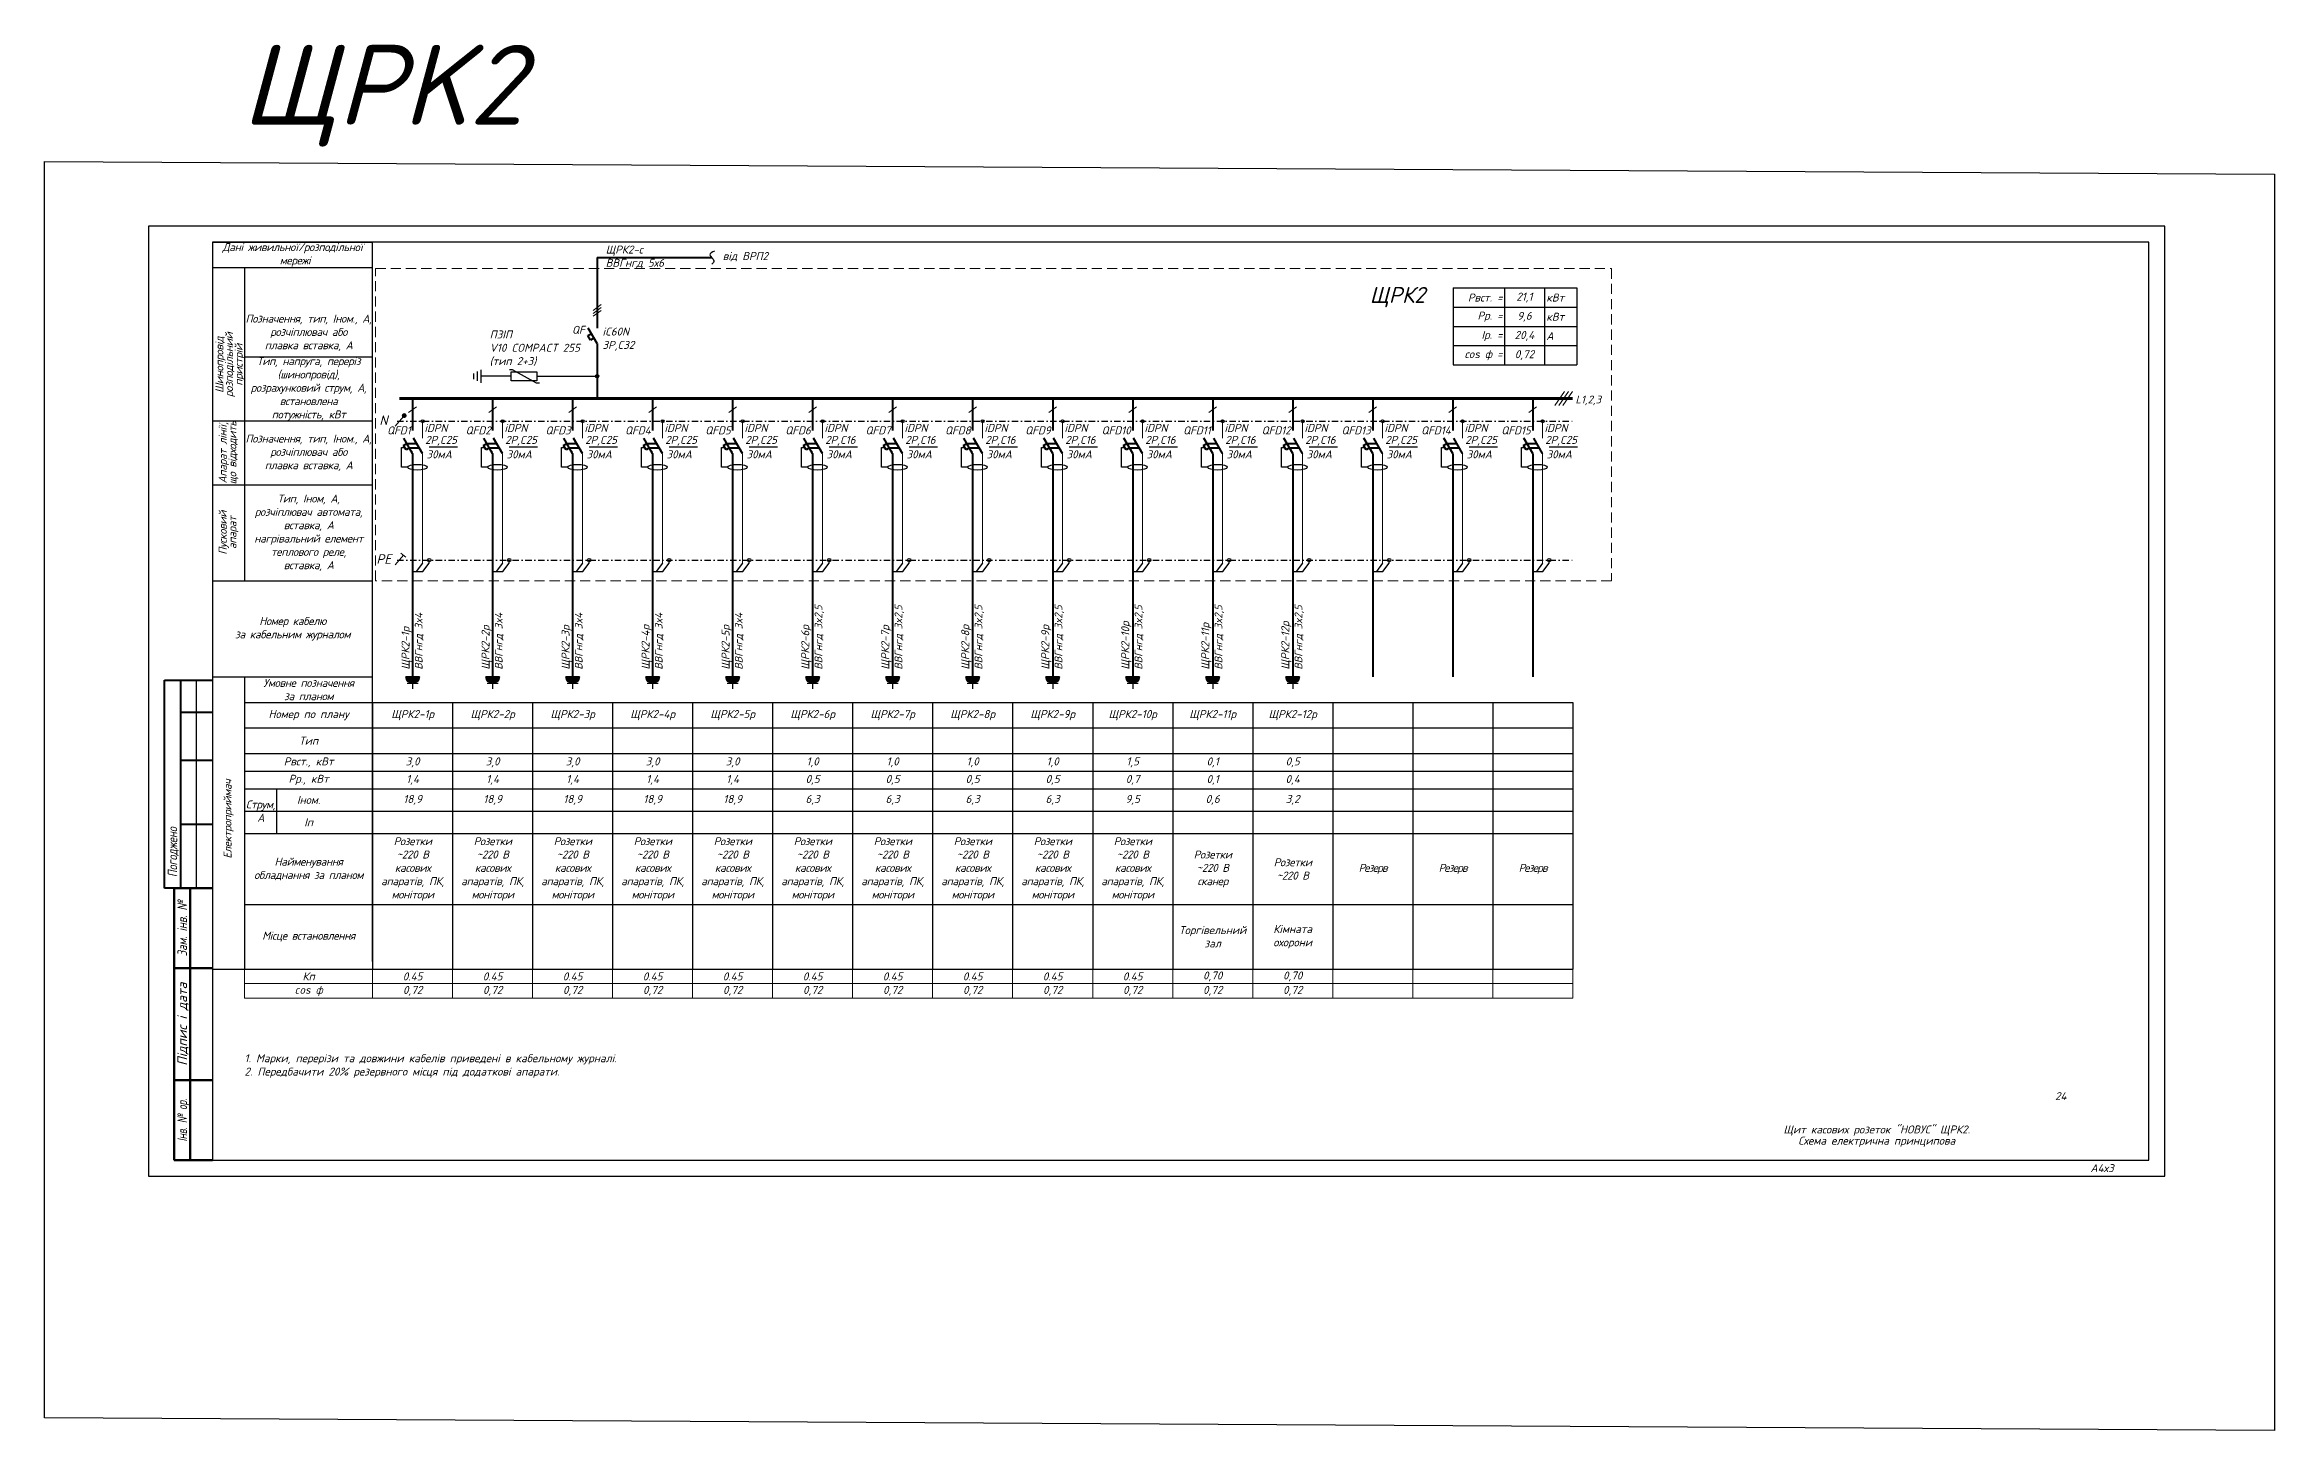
# Model space of a CAD drawing. Header units: millimetres. Extents: x -122434 to 1506205, y -201405 to 386015.
# Drawn here: x 700160 to 769837, y -3560 to 39762 of the extents above; entities that cross this region are included whole.
import ezdxf
from ezdxf.enums import TextEntityAlignment as Align

# ---------------------------------------------------------------- set-up
doc = ezdxf.new("R2010")
doc.units = ezdxf.units.MM
doc.linetypes.add('DASHDOTX2', pattern=[2, 1, -0.5, 0, -0.5])
doc.linetypes.add('DASHED', pattern=[9.525, 6.35, -3.175])
doc.layers.get('Defpoints').update_dxf_attribs({"color": 4})
doc.layers.add('Рамка внешняя', color=4, linetype='Continuous', lineweight=30, plot=False)
doc.layers.add('Схема', color=7, linetype='Continuous')
doc.styles.add('GOST 2.304', font='isocpeui.ttf')
doc.styles.add('ICO', font='isocpeui.ttf')
doc.styles.add('ГОСТ 2.304', font='isocpeui.ttf')
doc.styles.add('СГЕНЕРИР_СТИЛЬ_7', font='isocpeui.ttf')

# ---------------------------------------------------------------- blocks, each defined once
blk = doc.blocks.new('*T12')
at = {"color": 0, "linetype": 'ByBlock', "lineweight": -2, "transparency": 16777216}
for p, q in [((0, 0), (41500, 0)), ((0, 0), (0, -8340)), ((4000, 0), (4000, -8340)), ((6500, 0), (6500, -8340)), ((9000, 0), (9000, -8340)), ((11500, 0), (11500, -8340)), ((14000, 0), (14000, -8340)), ((16500, 0), (16500, -8340)), ((19000, 0), (19000, -8340)), ((21500, 0), (21500, -8340)), ((24000, 0), (24000, -8340)), ((26500, 0), (26500, -8340)), ((29000, 0), (29000, -8340)), ((31500, 0), (31500, -8340)), ((34000, 0), (34000, -8340)), ((36500, 0), (36500, -8340)), ((39000, 0), (39000, -8340)), ((41500, 0), (41500, -8340)), ((0, -800), (41500, -800)), ((0, -1600), (41500, -1600)), ((0, -2150), (41500, -2150)), ((0, -2700), (41500, -2700)), ((0, -3400), (41500, -3400)), ((0, -4100), (41500, -4100)), ((0, -6315), (41500, -6315)), ((0, -8340), (41500, -8340))]:
    blk.add_line(p, q, dxfattribs=at)
at = {"layer": 'Defpoints', "color": 8, "linetype": 'ByBlock', "lineweight": 0, "transparency": 16777216}
for p, q in [((0, -8340), (0, -9247)), ((4000, -8340), (4000, -9247)), ((6500, -8340), (6500, -9247)), ((9000, -8340), (9000, -9247)), ((11500, -8340), (11500, -9247)), ((14000, -8340), (14000, -9247)), ((16500, -8340), (16500, -9247)), ((19000, -8340), (19000, -9247)), ((21500, -8340), (21500, -9247)), ((24000, -8340), (24000, -9247)), ((26500, -8340), (26500, -9247)), ((29000, -8340), (29000, -9247)), ((31500, -8340), (31500, -9247)), ((34000, -8340), (34000, -9247)), ((36500, -8340), (36500, -9247)), ((39000, -8340), (39000, -9247)), ((41500, -8340), (41500, -9247)), ((0, -8794), (41500, -8794)), ((0, -9247), (41500, -9247))]:
    blk.add_line(p, q, dxfattribs=at)
at = {"color": 0, "transparency": 16777216, "char_height": 250, "attachment_point": 5, "style": 'ГОСТ 2.304'}
for s, insert, width in [('Номер по плану', (2000, -400), 3880), ('ЩРК2-1р', (5250, -400), 2380), ('ЩРК2-2р', (7750, -400), 2380), ('ЩРК2-3р', (10250, -400), 2380), ('ЩРК2-4р', (12750, -400), 2380), ('ЩРК2-5р', (15250, -400), 2380), ('ЩРК2-6р', (17750, -400), 2380), ('ЩРК2-7р', (20250, -400), 2380), ('ЩРК2-8р', (22750, -400), 2380), ('ЩРК2-9р', (25250, -400), 2380), ('ЩРК2-10р', (27750, -400), 2380), ('ЩРК2-11р', (30250, -400), 2380), ('ЩРК2-12р', (32750, -400), 2380), ('Тип', (2000, -1200), 3880), ('Рвст., кВт', (2000, -1875), 3880), ('3,0', (5250, -1875), 2380), ('3,0', (7750, -1875), 2380), ('3,0', (10250, -1875), 2380), ('3,0', (12750, -1875), 2380), ('3,0', (15250, -1875), 2380), ('1,0', (17750, -1875), 2380), ('1,0', (20250, -1875), 2380), ('1,0', (22750, -1875), 2380), ('1,0', (25250, -1875), 2380), ('1,5', (27750, -1875), 2380), ('0,1', (30250, -1875), 2380), ('0,5', (32750, -1875), 2380), ('Рр., кВт', (2000, -2425), 3880), ('1,4', (5250, -2425), 2380), ('1,4', (7750, -2425), 2380), ('1,4', (10250, -2425), 2380), ('1,4', (12750, -2425), 2380), ('1,4', (15250, -2425), 2380), ('0,5', (17750, -2425), 2380), ('0,5', (20250, -2425), 2380), ('0,5', (22750, -2425), 2380), ('0,5', (25250, -2425), 2380), ('0,7', (27750, -2425), 2380), ('Іном.', (2000, -3050), 3880), ('18,9', (5250, -3050), 2380), ('18,9', (7750, -3050), 2380), ('18,9', (10250, -3050), 2380), ('18,9', (12750, -3050), 2380), ('18,9', (15250, -3050), 2380), ('6,3', (17750, -3050), 2380), ('6,3', (20250, -3050), 2380), ('6,3', (22750, -3050), 2380), ('6,3', (25250, -3050), 2380), ('9,5', (27750, -3050), 2380), ('0,6', (30250, -3050), 2380), ('3,2', (32750, -3050), 2380), ('Іп', (2000, -3750), 3880), ('{\\T0.95;\\C7;Найменування обладнання за планом}', (2000, -5208), 3880), ('{\\T0.95;\\C7;Розетки \\P~220 В\\Pкасових апаратів, ПК, монітори}', (5250, -5208), 2380), ('{\\T0.95;\\C7;Розетки \\P~220 В\\Pкасових апаратів, ПК, монітори}', (7750, -5208), 2380), ('{\\T0.95;\\C7;Розетки \\P~220 В\\Pкасових апаратів, ПК, монітори}', (10250, -5208), 2380), ('{\\T0.95;\\C7;Розетки \\P~220 В\\Pкасових апаратів, ПК, монітори}', (12750, -5208), 2380), ('{\\T0.95;\\C7;Розетки \\P~220 В\\Pкасових апаратів, ПК, монітори}', (15250, -5208), 2380), ('{\\T0.95;\\C7;Розетки \\P~220 В\\Pкасових апаратів, ПК, монітори}', (17750, -5208), 2380), ('{\\T0.95;\\C7;Розетки \\P~220 В\\Pкасових апаратів, ПК, монітори}', (20250, -5208), 2380), ('{\\T0.95;\\C7;Розетки \\P~220 В\\Pкасових апаратів, ПК, монітори}', (22750, -5208), 2380), ('{\\T0.95;\\C7;Розетки \\P~220 В\\Pкасових апаратів, ПК, монітори}', (25250, -5208), 2380), ('{\\T0.95;\\C7;Розетки \\P~220 В\\Pкасових апаратів, ПК, монітори}', (27750, -5208), 2380), ('{\\T0.95;\\C7;Розетки \\P~220 В\\Pсканер}', (30250, -5208), 2380), ('{\\T0.95;\\C7;Розетки \\P~220 В}', (32750, -5208), 2380), ('{\\T0.85;\\C7;Резерв}', (35250, -5208), 2380), ('{\\T0.85;\\C7;Резерв}', (37750, -5208), 2380), ('{\\T0.85;\\C7;Резерв}', (40250, -5208), 2380), ('Кімната охорони', (32750, -7328), 2380), ('{\\T0.95;\\C7;Місце встановлення}', (2000, -7328), 3880), ('Торгівельний зал', (30250, -7328), 2380)]:
    blk.add_mtext(s, dxfattribs=dict(at, insert=insert, width=width))
at = {"color": 7, "true_color": 0xffffff, "transparency": 16777216, "char_height": 250, "attachment_point": 5, "style": 'ГОСТ 2.304'}
for s, insert, width in [('0,1', (30250, -2425), 2380), ('0,4', (32750, -2425), 2380), ('cos ф', (2000, -9020), 3880), ('Кп', (2000, -8567), 3880), ('0.45', (5250, -8567), 2380), ('0,72', (5250, -9020), 2380), ('0.45', (7750, -8567), 2380), ('0,72', (7750, -9020), 2380), ('0.45', (10250, -8567), 2380), ('0,72', (10250, -9020), 2380), ('0.45', (12750, -8567), 2380), ('0,72', (12750, -9020), 2380), ('0.45', (15250, -8567), 2380), ('0,72', (15250, -9020), 2380), ('0.45', (17750, -8567), 2380), ('0,72', (17750, -9020), 2380), ('0.45', (20250, -8567), 2380), ('0,72', (20250, -9020), 2380), ('0.45', (22750, -8567), 2380), ('0,72', (22750, -9020), 2380), ('0.45', (25250, -8567), 2380), ('0,72', (25250, -9020), 2380), ('0.45', (27750, -8567), 2380), ('0,72', (27750, -9020), 2380), ('0,70', (30250, -8567), 2380), ('0,72', (30250, -9020), 2380), ('0,70', (32750, -8567), 2380), ('0,72', (32750, -9020), 2380)]:
    blk.add_mtext(s, dxfattribs=dict(at, insert=insert, width=width))
blk = doc.blocks.new('*T13')
at = {"color": 0, "linetype": 'ByBlock', "lineweight": -2, "transparency": 16777216}
for p, q in [((0, 0), (3860, 0)), ((0, 0), (0, -2400)), ((1600, 0), (1600, -2400)), ((2850, 0), (2850, -2400)), ((3860, 0), (3860, -2400)), ((0, -600), (3860, -600)), ((0, -1200), (3860, -1200)), ((0, -1800), (3860, -1800)), ((0, -2400), (3860, -2400))]:
    blk.add_line(p, q, dxfattribs=at)
at = {"color": 0, "transparency": 16777216, "char_height": 250, "style": 'ГОСТ 2.304'}
for s, insert, width, attachment_point in [('Рвст. =', (1540, -300), 1480, 6), ('21,1', (2225, -300), 1130, 5), ('кВт', (2910, -300), 890, 4), ('Рр. =', (1540, -900), 1480, 6), ('Ір. =', (1540, -1500), 1480, 6), ('20,4', (2225, -1500), 1130, 5), ('9,6', (2225, -900), 1130, 5), ('А', (2910, -1500), 890, 4), ('кВт', (2910, -900), 890, 4), ('сos ф =', (1540, -2100), 1480, 6), ('0,72', (2225, -2100), 1130, 5)]:
    blk.add_mtext(s, dxfattribs=dict(at, insert=insert, width=width, attachment_point=attachment_point))
blk = doc.blocks.new('*U159')
at = {"color": 0, "lineweight": 40}
for p, q in [((0, 0), (0, -1005)), ((0, -1720), (-280, -1240)), ((311, -1720), (31, -1240)), ((-284, -1468), (-180, -1408)), ((-204, -1607), (-284, -1468)), ((-100, -1547), (-204, -1607)), ((-181, -1409), (130, -1409)), ((-100, -1547), (210, -1547))]:
    blk.add_line(p, q, dxfattribs=at)
at = {"color": 0, "lineweight": 13}
blk.add_line((-124, -441), (124, -256), dxfattribs=at)
at = {"color": 0, "lineweight": 9}
for p, q in [((311, -711), (311, -1240)), ((311, -2461), (311, -1720)), ((311, -2941), (311, -2461)), ((311, -5151), (311, -2941))]:
    blk.add_line(p, q, dxfattribs=at)
at = {"lineweight": 40}
for p, q in [((0, -1720), (0, -2226)), ((0, -2226), (0, -2941)), ((0, -2941), (0, -4529))]:
    blk.add_line(p, q, dxfattribs=at)
blk.add_line((516, -1512), (1402, -1512))
at = {"color": 0}
blk.add_lwpolyline([(-151, -2149), (-346, -2149), (-346, -1537), (-244, -1537)], dxfattribs=at)
blk.add_circle((311, -711), 46.3, dxfattribs=at)
blk.add_ellipse((153, -2149), major_axis=(-304, 0), ratio=0.29336, dxfattribs=at)
at = {"color": 0, "lineweight": 40}
blk.add_point((-37, -1659), dxfattribs=at)
at = {"style": 'ГОСТ 2.304'}
blk.add_attdef('QF', text='', height=250, dxfattribs=at).set_placement((-61, -997), align=Align.MIDDLE_RIGHT)
at = {"lineweight": 50, "style": 'ГОСТ 2.304'}
for tag, p in [('CURRENT', (391, -1419)), ('ТYPE', (369, -1046)), ('D_CURRENT', (432, -1871))]:
    blk.add_attdef(tag, p, '', height=250, dxfattribs=at)
blk = doc.blocks.new('*U4')
h = blk.add_hatch(color=256)
h.dxf.hatch_style = 1
h.paths.add_polyline_path([(175, 0, 1), (-175, 0)])
at = {"color": 0, "linetype": 'Continuous', "lineweight": 30}
for p, q in [((175, 0), (-175, 0)), ((140, 175), (-140, 175)), ((0, 175), (0, 315)), ((0, 175), (0, 315)), ((0, 175), (0, 315))]:
    blk.add_line(p, q, dxfattribs=at)
blk.add_arc((0, 0), 175, 0, 180, dxfattribs=at)
blk = doc.blocks.new('Рамка А4х3')
at = {"lineweight": 40}
for p, q in [((4.94, 90), (4.94, 155)), ((4.94, 155), (19.94, 155)), ((9.94, 155), (9.94, 90)), ((9.94, 145), (19.94, 145)), ((9.94, 130), (19.94, 130)), ((9.94, 110), (19.94, 110)), ((19.94, 90), (4.94, 90))]:
    blk.add_line(p, q, dxfattribs=at)
at = {"lineweight": 25}
blk.add_line((14.94, 90), (14.94, 155), dxfattribs=at)
at = {"linetype": 'Continuous', "lineweight": 60}
for p, q in [((8, 5), (8, 90)), ((8, 90), (20, 90)), ((8, 90), (20, 90)), ((13, 5), (13, 90)), ((8, 65), (20, 65)), ((8, 30), (20, 30)), ((20, 5), (8, 5))]:
    blk.add_line(p, q, dxfattribs=at)
at = {"lineweight": 30, "ltscale": 100}
blk.add_lwpolyline([(20, 5), (625, 5), (625, 292), (20, 292)], close=True, dxfattribs=at)
at = {"layer": 'Рамка внешняя', "ltscale": 100}
blk.add_lwpolyline([(0, 0), (630, 0), (630, 297), (0, 297)], close=True, dxfattribs=at)
at = {"linetype": 'Continuous', "lineweight": 25, "style": 'СГЕНЕРИР_СТИЛЬ_7'}
for s, width, p in [('Погоджено', 0.8, (7.44, 101.27)), ('Зам. інв. №', 0.8, (10.5, 77.5)), ('Інв. № ор.', 0.7, (10.5, 17.5))]:
    blk.add_text(s, height=3, rotation=90, dxfattribs=dict(at, width=width)).set_placement(p, align=Align.MIDDLE_CENTER)
blk.add_text('Підпис і дата', height=3, rotation=90, dxfattribs=at).set_placement((10.5, 47.5), align=Align.MIDDLE_CENTER)
at = {"layer": 'Схема', "linetype": 'Continuous', "style": 'ГОСТ 2.304'}
blk.add_text('А4х3', height=2.5, dxfattribs=at).set_placement((606.77, 1.24))

msp = doc.modelspace()

# ---------------------------------------------------------------- linework, layer by layer
at = {"ltscale": 200}
msp.add_line((705410, 33589), (710410, 33589), dxfattribs=at)
at = {"color": 7, "ltscale": 200}
for p, q in [((705410, 33589), (705410, 10859)), ((710410, 11100), (710410, 33589)), ((705410, 32789), (710410, 32789)), ((706410, 32789), (706410, 28000)), ((706410, 30000), (710410, 30000)), ((705410, 28000), (710410, 28000)), ((706410, 28000), (706410, 26000)), ((705410, 26000), (710410, 26000)), ((706410, 26000), (706410, 23000)), ((705410, 23000), (710410, 23000)), ((705410, 20000), (710410, 20000)), ((706410, 20000), (706410, 11100)), ((706410, 19200), (710410, 19200)), ((706410, 18400), (710410, 18400)), ((706410, 17600), (710410, 17600)), ((706410, 16500), (710410, 16500)), ((707410, 16500), (707410, 15100)), ((707410, 15800), (710410, 15800)), ((706410, 15100), (710410, 15100)), ((705410, 10859), (706410, 10859))]:
    msp.add_line(p, q, dxfattribs=at)
at = {"lineweight": 40, "ltscale": 200}
for p, q in [((717423, 33110), (721002, 33110)), ((717423, 33110), (717423, 30893)), ((711660, 24170), (711660, 20000)), ((714160, 24170), (714160, 20000)), ((716660, 24170), (716660, 20000)), ((719160, 24170), (719160, 20000)), ((721660, 24170), (721660, 20000)), ((724160, 24170), (724160, 20000)), ((726660, 24170), (726660, 20000)), ((729160, 24170), (729160, 20000)), ((731660, 24170), (731660, 20000)), ((734160, 24170), (734160, 20000)), ((736660, 24170), (736660, 20000)), ((739160, 24170), (739160, 20000)), ((741660, 24170), (741660, 20000)), ((744160, 24170), (744160, 20000)), ((746660, 24170), (746660, 20000))]:
    msp.add_line(p, q, dxfattribs=at)
at = {"color": 0, "lineweight": 13, "ltscale": 200}
for p, q in [((717298, 31451), (717547, 31637)), ((717298, 31360), (717547, 31545)), ((717298, 31268), (717547, 31453))]:
    msp.add_line(p, q, dxfattribs=at)
at = {"color": 0, "lineweight": 40, "ltscale": 200}
for p, q in [((717139, 30665), (717243, 30725)), ((717219, 30526), (717139, 30665)), ((717423, 30413), (717143, 30893)), ((717323, 30586), (717219, 30526)), ((717423, 30413), (717423, 28699))]:
    msp.add_line(p, q, dxfattribs=at)
at = {"color": 7, "lineweight": 30, "ltscale": 300}
for p, q in [((714742, 29392, 0), (713798, 29392, 0)), ((714781, 29594, 0), (714692, 29594, 0)), ((715531, 29179, 0), (714781, 29594, 0)), ((715542, 29392, 0), (717423, 29392, 0)), ((715620, 29179, 0), (715531, 29179, 0))]:
    msp.add_line(p, q, dxfattribs=at)
at = {"lineweight": 15, "ltscale": 200}
for p, q in [((747656, 28917), (747351, 28480)), ((747780, 28917), (747475, 28480)), ((747905, 28917), (747599, 28480))]:
    msp.add_line(p, q, dxfattribs=at)
at = {"color": 0, "linetype": 'DASHDOTX2', "ltscale": 200}
for p, q in [((711179, 27988), (747910, 27988)), ((711179, 23648), (747910, 23648))]:
    msp.add_line(p, q, dxfattribs=at)
at = {"color": 0, "ltscale": 200}
for p, q in [((711651, 23288), (711975, 23288)), ((711971, 23548), (711774, 23288)), ((711975, 23288), (712177, 23548)), ((712177, 23548), (712177, 23648)), ((714151, 23288), (714475, 23288)), ((714471, 23548), (714274, 23288)), ((714475, 23288), (714677, 23548)), ((714677, 23548), (714677, 23648)), ((716651, 23288), (716975, 23288)), ((716971, 23548), (716774, 23288)), ((716975, 23288), (717177, 23548)), ((717177, 23548), (717177, 23648)), ((719151, 23288), (719475, 23288)), ((719471, 23548), (719274, 23288)), ((719475, 23288), (719677, 23548)), ((719677, 23548), (719677, 23648)), ((721651, 23288), (721975, 23288)), ((721971, 23548), (721774, 23288)), ((721975, 23288), (722177, 23548)), ((722177, 23548), (722177, 23648)), ((724151, 23288), (724475, 23288)), ((724471, 23548), (724274, 23288)), ((724475, 23288), (724677, 23548)), ((724677, 23548), (724677, 23648)), ((726651, 23288), (726975, 23288)), ((726971, 23548), (726774, 23288)), ((726975, 23288), (727177, 23548)), ((727177, 23548), (727177, 23648)), ((729151, 23288), (729475, 23288)), ((729471, 23548), (729274, 23288)), ((729475, 23288), (729677, 23548)), ((729677, 23548), (729677, 23648)), ((731651, 23288), (731975, 23288)), ((731971, 23548), (731774, 23288)), ((731975, 23288), (732177, 23548)), ((732177, 23548), (732177, 23648)), ((734151, 23288), (734475, 23288)), ((734471, 23548), (734274, 23288)), ((734475, 23288), (734677, 23548)), ((734677, 23548), (734677, 23648)), ((736651, 23288), (736975, 23288)), ((736971, 23548), (736774, 23288)), ((736975, 23288), (737177, 23548)), ((737177, 23548), (737177, 23648)), ((739151, 23288), (739475, 23288)), ((739471, 23548), (739274, 23288)), ((739475, 23288), (739677, 23548)), ((739677, 23548), (739677, 23648)), ((741651, 23288), (741975, 23288)), ((741971, 23548), (741774, 23288)), ((741975, 23288), (742177, 23548)), ((742177, 23548), (742177, 23648)), ((744151, 23288), (744475, 23288)), ((744471, 23548), (744274, 23288)), ((744475, 23288), (744677, 23548)), ((744677, 23548), (744677, 23648)), ((746651, 23288), (746975, 23288)), ((746971, 23548), (746774, 23288)), ((746975, 23288), (747177, 23548)), ((747177, 23548), (747177, 23648))]:
    msp.add_line(p, q, dxfattribs=at)
at = {"color": 3}
msp.add_lwpolyline([(700160, 36104), (769837, 35709), (769837, -3560), (700160, -3165)], close=True, dxfattribs=at)
at = {"linetype": 'DASHED', "lineweight": 18, "ltscale": 50}
msp.add_lwpolyline([(710500, 32759), (749120, 32759), (749120, 23000), (710500, 23000)], close=True, dxfattribs=at)
at = {"color": 7, "lineweight": 30, "ltscale": 100, "elevation": 0}
for points in [[(713572, 29303), (713572, 29481)], [(713685, 29246), (713685, 29538)], [(713798, 29189), (713798, 29596)]]:
    msp.add_lwpolyline(points, dxfattribs=at)
msp.add_lwpolyline([(714742, 29255), (714742, 29529), (715542, 29529), (715542, 29255)], close=True, dxfattribs=at)
at = {"color": 0, "lineweight": 40, "ltscale": 50, "const_width": 100}
msp.add_lwpolyline([(711241, 28699), (747910, 28699)], dxfattribs=at)
at = {"lineweight": 20, "ltscale": 50}
for points in [[(711370, 28138), (711114, 27838)], [(711370, 23799), (711114, 23499)], [(711367, 23802), (711448, 23739), (711293, 23860)]]:
    msp.add_lwpolyline(points, dxfattribs=at)
at = {"lineweight": 9, "ltscale": 50, "const_width": 75}
msp.add_lwpolyline([(711359, 28165, 1), (711434, 28165, 1)], format="xyb", close=True, dxfattribs=at)
at = {"color": 0}
for centre in [(717423, 29392, 0), (712177, 23648), (714677, 23648), (717177, 23648), (719677, 23648), (722177, 23648), (724677, 23648), (727177, 23648), (729677, 23648), (732177, 23648), (734677, 23648), (737177, 23648), (739677, 23648), (742177, 23648), (744677, 23648), (747177, 23648)]:
    msp.add_circle(centre, 51.8, dxfattribs=at)
msp.add_spline([(721092, 33308), (720948, 33186), (721076, 33005), (721012, 32899)], degree=3)

# ---------------------------------------------------------------- block references
at = {"xscale": 100, "yscale": 100, "zscale": 100}
msp.add_blockref('Рамка А4х3', (703410, 4389), dxfattribs=at)
for name, p in [('*T13', (744177, 32154)), ('*T12', (706410, 19200))]:
    msp.add_blockref(name, p)
at = {"lineweight": 50}
for p, values in [((711660, 28699), {'QF': 'QFD1', 'ТYPE': 'iDPN', 'CURRENT': '2P,C25', 'D_CURRENT': '30мА'}), ((714160, 28699), {'QF': 'QFD2', 'ТYPE': 'iDPN', 'CURRENT': '2P,C25', 'D_CURRENT': '30мА'}), ((716660, 28699), {'QF': 'QFD3', 'ТYPE': 'iDPN', 'CURRENT': '2P,C25', 'D_CURRENT': '30мА'}), ((719160, 28699), {'QF': 'QFD4', 'ТYPE': 'iDPN', 'CURRENT': '2P,C25', 'D_CURRENT': '30мА'}), ((721660, 28699), {'QF': 'QFD5', 'ТYPE': 'iDPN', 'CURRENT': '2P,C25', 'D_CURRENT': '30мА'}), ((724160, 28699), {'QF': 'QFD6', 'ТYPE': 'iDPN', 'CURRENT': '2P,C16', 'D_CURRENT': '30мА'}), ((726660, 28699), {'QF': 'QFD7', 'ТYPE': 'iDPN', 'CURRENT': '2P,C16', 'D_CURRENT': '30мА'}), ((729160, 28699), {'QF': 'QFD8', 'ТYPE': 'iDPN', 'CURRENT': '2P,C16', 'D_CURRENT': '30мА'}), ((731660, 28699), {'QF': 'QFD9', 'ТYPE': 'iDPN', 'CURRENT': '2P,C16', 'D_CURRENT': '30мА'}), ((734160, 28699), {'QF': 'QFD10', 'ТYPE': 'iDPN', 'CURRENT': '2P,C16', 'D_CURRENT': '30мА'}), ((736660, 28699), {'QF': 'QFD11', 'ТYPE': 'iDPN', 'CURRENT': '2P,C16', 'D_CURRENT': '30мА'}), ((739160, 28699), {'QF': 'QFD12', 'ТYPE': 'iDPN', 'CURRENT': '2P,C16', 'D_CURRENT': '30мА'}), ((741660, 28699), {'QF': 'QFD13', 'ТYPE': 'iDPN', 'CURRENT': '2P,C25', 'D_CURRENT': '30мА'}), ((744160, 28699), {'QF': 'QFD14', 'ТYPE': 'iDPN', 'CURRENT': '2P,C25', 'D_CURRENT': '30мА'}), ((746660, 28699), {'QF': 'QFD15', 'ТYPE': 'iDPN', 'CURRENT': '2P,C25', 'D_CURRENT': '30мА'})]:
    msp.add_blockref('*U159', p, dxfattribs=at).add_auto_attribs(values)
at = {"xscale": -1.2, "yscale": 1.2, "zscale": 1.2, "rotation": 180}
for p in [(711660, 20000), (714160, 20000), (716660, 20000), (719160, 20000), (721660, 20000), (724160, 20000), (726660, 20000), (729160, 20000), (731660, 20000), (734160, 20000), (736660, 20000), (739160, 20000)]:
    msp.add_blockref('*U4', p, dxfattribs=at)

# ---------------------------------------------------------------- texts
at = {"color": 3, "lineweight": 40, "style": 'GOST 2.304'}
msp.add_text('ЩРK2', height=2500, dxfattribs=at).set_placement((706312, 37254))
at = {"color": 0, "lineweight": 40, "style": 'GOST 2.304'}
msp.add_text('ЩРК2', height=500, dxfattribs=at).set_placement((741567, 31686))
at = {"color": 0, "lineweight": 9, "style": 'ICO'}
for s, height, p in [('L1,2,3', 243.1, (747996, 28545)), ('N', 300, (710620, 27869)), ('PE', 300, (710527, 23531))]:
    msp.add_text(s, height=height, dxfattribs=at).set_placement(p)
at = {"color": 7, "linetype": 'Continuous', "char_height": 250, "style": 'ГОСТ 2.304'}
for s, insert, width, attachment_point in [('{\\T0.95;Дані живильної/розподільної\\P мережі}', (707910, 33189), 5000, 5), ('{\\T0.95;Позначення, тип, Iном., А, розчіплювач або \\Pплавка вставка, А}', (708410, 30750), 4000, 5), ('{\\C256;ПЗІП\\PV10 COMPACT 255\\P(тип 2+3)}', (714067, 30272), 4000, 4), ('{\\T0.95;Тип, напруга, переріз (шинопровід), розрахунковий струм, А, встановлена \\Pпотужність, кВт}', (708410, 29000), 4000, 5), ('{\\T0.95;Позначення, тип, Iном., А, розчіплювач або \\Pплавка вставка, А}', (708410, 27000), 4000, 5), ('{\\T0.95;Тип, Iном, А,\\Pрозчіплювач автомата,\\Pвставка, А\\Pнагрівальний елемент теплового реле,\\Pвставка, А}', (708410, 24500), 4000, 5), ('{\\T0.95;Номер кабелю \\Pза кабельним журналом}', (707910, 21500), 5000, 5), ('{\\T0.95;Умовне позначення \\Pза планом}', (708410, 19600), 4000, 5), ('{\\T0.95;Струм, А}', (706910, 15800), 1000, 5)]:
    msp.add_mtext(s, dxfattribs=dict(at, insert=insert, width=width, attachment_point=attachment_point))
at = {"linetype": 'Continuous', "char_height": 250, "width": 4000, "attachment_point": 4, "style": 'ГОСТ 2.304'}
for s, insert in [('{\\C7;ЩРК2-с}', (717692, 33320)), ('\\pt3000;ВВГнгд 5х6', (717692, 32920)), ('{\\C7;від ВРП2}', (721348, 33132))]:
    msp.add_mtext(s, dxfattribs=dict(at, insert=insert))
at = {"color": 7, "linetype": 'Continuous', "char_height": 250, "attachment_point": 5, "rotation": 90, "line_spacing_factor": 0.72, "style": 'ГОСТ 2.304'}
for s, insert, width in [('{\\T0.95;Шинопровід\\Pрозподільний \\Pпристрій}', (705955, 29750), 3500), ('{\\T0.95;Апарат лінії, що відходить}', (705910, 27000), 2000), ('{\\T0.95;Пусковий \\Pапарат}', (705910, 24500), 3000), ('{\\T0.95;Електроприймач}', (705910, 15550), 8900)]:
    msp.add_mtext(s, dxfattribs=dict(at, insert=insert, width=width))
at = {"color": 1, "linetype": 'Continuous', "char_height": 250, "attachment_point": 4, "style": 'ГОСТ 2.304'}
for s, insert, width in [('{\\C7;QF}', (716639, 30846), 562.36), ('{\\C7;iC60N\\P3P,C32}', (717593, 30553), 4000)]:
    msp.add_mtext(s, dxfattribs=dict(at, insert=insert, width=width))
at = {"color": 7, "linetype": 'Continuous', "char_height": 250, "width": 4000, "attachment_point": 4, "rotation": 90, "style": 'ГОСТ 2.304'}
for s, insert in [('{\\C256;ЩРК2-1р\\P\\H0.95833x;ВВГнгд 3x4}', (711660, 20220)), ('{\\C256;ЩРК2-2р\\P\\H0.95833x;ВВГнгд 3x4}', (714160, 20220)), ('{\\C256;ЩРК2-3р\\P\\H0.95833x;ВВГнгд 3x4}', (716660, 20220)), ('{\\C256;ЩРК2-4р\\P\\H0.95833x;ВВГнгд 3x4}', (719160, 20220)), ('{\\C256;ЩРК2-5р\\P\\H0.95833x;ВВГнгд 3x4}', (721660, 20220)), ('{\\C256;ЩРК2-6р\\P\\H0.95833x;ВВГнгд 3x2,5}', (724160, 20220)), ('{\\C256;ЩРК2-7р\\P\\H0.95833x;ВВГнгд 3x2,5}', (726660, 20220)), ('{\\C256;ЩРК2-8р\\P\\H0.95833x;ВВГнгд 3x2,5}', (729160, 20220)), ('{\\C256;ЩРК2-9р\\P\\H0.95833x;ВВГнгд 3x2,5}', (731660, 20220)), ('{\\C256;ЩРК2-10р\\P\\H0.95833x;ВВГнгд 3x2,5}', (734160, 20220)), ('{\\C256;ЩРК2-11р\\P\\H0.95833x;ВВГнгд 3x2,5}', (736660, 20220)), ('{\\C256;ЩРК2-12р\\P\\H0.95833x;ВВГнгд 3x2,5}', (739160, 20220))]:
    msp.add_mtext(s, dxfattribs=dict(at, insert=insert))
at = {"lineweight": 15, "insert": (706407, 8199), "char_height": 250, "width": 14539.48, "attachment_point": 1, "style": 'ГОСТ 2.304'}
msp.add_mtext('{\\C7;1. Марки, перерізи та довжини кабелів приведені в кабельному журналі}.\\P{\\C7;2. Передбачити 20% резервного місця під додаткові апарати.}', dxfattribs=at)
at = {"linetype": 'Continuous', "lineweight": 25, "char_height": 250, "attachment_point": 5, "line_spacing_factor": 0.84, "style": 'GOST 2.304'}
for s, insert, width in [('{\\C7;24}', (763160, 6889), 1500), ('{\\C7;Щит касових розеток "НОВУС" ЩРК2. \\PСхема електрична принципова }', (757410, 5639), 7000)]:
    msp.add_mtext(s, dxfattribs=dict(at, insert=insert, width=width))

doc.saveas('drawing.dxf')
